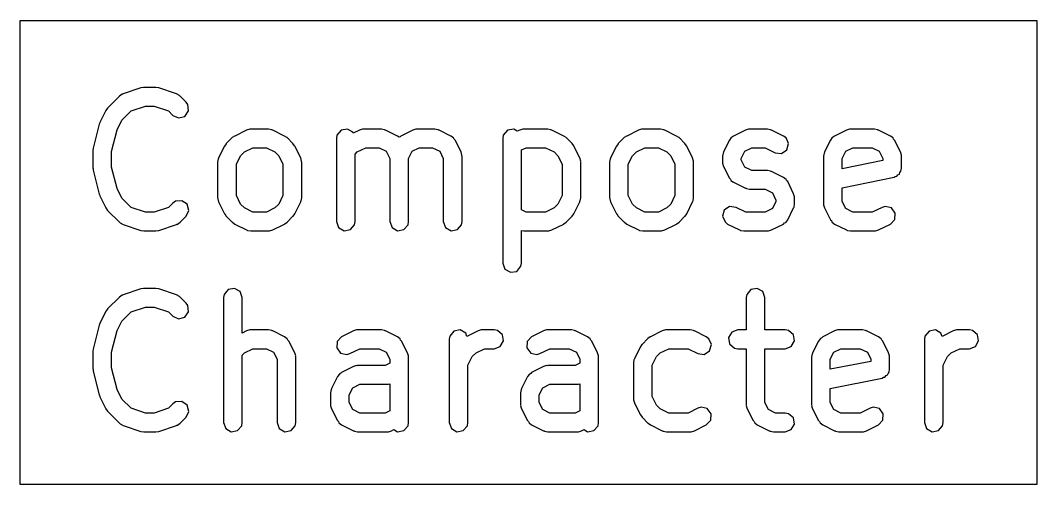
# Model space of a CAD drawing. Extents: x 4.8 to 22.9, y -15 to -10.7.
# Drawn here: x 5.9755 to 6.2963, y -15.0345 to -14.888 of the extents above; entities that cross this region are included whole.
import ezdxf

# ---------------------------------------------------------------- set-up
doc = ezdxf.new("R2010")
doc.units = 0
doc.header["$MEASUREMENT"] = 0
doc.layers.add('BLACK', color=7, linetype='CONTINUOUS')

msp = doc.modelspace()

# ---------------------------------------------------------------- linework, layer by layer
at = {"layer": 'BLACK', "linetype": 'CONTINUOUS'}
for p, q in [((5.97552, -15.0345), (5.97552, -14.888)), ((5.97552, -14.888), (6.29634, -14.888)), ((6.29634, -14.888), (6.29634, -15.0345)), ((6.00764, -14.9113), (6.0068, -14.9119)), ((6.00781, -14.9113), (6.00764, -14.9113)), ((6.00795, -14.9112), (6.00781, -14.9113)), ((6.01357, -14.9093), (6.00795, -14.9112)), ((6.01445, -14.9092), (6.01357, -14.9093)), ((6.01451, -14.9092), (6.01445, -14.9092)), ((6.01826, -14.9092), (6.01451, -14.9092)), ((6.01913, -14.9093), (6.01826, -14.9092)), ((6.01919, -14.9093), (6.01913, -14.9093)), ((6.02482, -14.9112), (6.01919, -14.9093)), ((6.02572, -14.9117), (6.02482, -14.9112)), ((6.02581, -14.9118), (6.02572, -14.9117)), ((6.0068, -14.9119), (6.00305, -14.9157)), ((6.02597, -14.9119), (6.02581, -14.9118)), ((6.02784, -14.9138), (6.02597, -14.9119)), ((6.02843, -14.9146), (6.02784, -14.9138)), ((6.02861, -14.9166), (6.02843, -14.9146)), ((6.00249, -14.9164), (6.00062, -14.9202)), ((6.00302, -14.9157), (6.00249, -14.9164)), ((6.00305, -14.9157), (6.00302, -14.9157)), ((6.00756, -14.9195), (6.01048, -14.9166)), ((6.01048, -14.9166), (6.01499, -14.9151)), ((6.01499, -14.9151), (6.01778, -14.9151)), ((6.01778, -14.9151), (6.02229, -14.9166)), ((6.02229, -14.9166), (6.02367, -14.918)), ((6.02367, -14.918), (6.0255, -14.9188)), ((6.02745, -14.9183), (6.02861, -14.9166)), ((6.00039, -14.9208), (5.99852, -14.9283)), ((6.0006, -14.9203), (6.00039, -14.9208)), ((6.00062, -14.9202), (6.0006, -14.9203)), ((6.00605, -14.9225), (6.00756, -14.9195)), ((6.0255, -14.9188), (6.02745, -14.9183)), ((6.00434, -14.9294), (6.00605, -14.9225)), ((6.04314, -14.9245), (6.04242, -14.925)), ((6.04318, -14.9245), (6.04314, -14.9245)), ((6.04693, -14.9226), (6.04318, -14.9245)), ((6.04792, -14.9223), (6.04693, -14.9226)), ((6.04809, -14.9223), (6.04792, -14.9223)), ((6.04825, -14.9223), (6.04809, -14.9223)), ((6.05388, -14.9223), (6.04825, -14.9223)), ((6.05489, -14.9225), (6.05388, -14.9223)), ((6.05502, -14.9226), (6.05489, -14.9225)), ((6.0552, -14.9226), (6.05502, -14.9226)), ((6.05895, -14.9245), (6.0552, -14.9226)), ((6.05966, -14.925), (6.05895, -14.9245)), ((6.07547, -14.9242), (6.0753, -14.9252)), ((6.07677, -14.9227), (6.07547, -14.9242)), ((6.07876, -14.9223), (6.07677, -14.9227)), ((6.08051, -14.9233), (6.07876, -14.9223)), ((6.0806, -14.9236), (6.08051, -14.9233)), ((6.08255, -14.9226), (6.0806, -14.9236)), ((6.08354, -14.9223), (6.08255, -14.9226)), ((6.08371, -14.9223), (6.08354, -14.9223)), ((6.08387, -14.9223), (6.08371, -14.9223)), ((6.0895, -14.9223), (6.08387, -14.9223)), ((6.09051, -14.9225), (6.0895, -14.9223)), ((6.09064, -14.9226), (6.09051, -14.9225)), ((6.09082, -14.9226), (6.09064, -14.9226)), ((6.09457, -14.9245), (6.09082, -14.9226)), ((6.09514, -14.9249), (6.09457, -14.9245)), ((6.09568, -14.9245), (6.09537, -14.9248)), ((6.09943, -14.9226), (6.09568, -14.9245)), ((6.10041, -14.9223), (6.09943, -14.9226)), ((6.10058, -14.9223), (6.10041, -14.9223)), ((6.10075, -14.9223), (6.10058, -14.9223)), ((6.10637, -14.9223), (6.10075, -14.9223)), ((6.10738, -14.9225), (6.10637, -14.9223)), ((6.10752, -14.9226), (6.10738, -14.9225)), ((6.10769, -14.9226), (6.10752, -14.9226)), ((6.11144, -14.9245), (6.10769, -14.9226)), ((6.11226, -14.9251), (6.11144, -14.9245)), ((6.12797, -14.9242), (6.12779, -14.9252)), ((6.12927, -14.9227), (6.12797, -14.9242)), ((6.13126, -14.9223), (6.12927, -14.9227)), ((6.13239, -14.923), (6.13126, -14.9223)), ((6.13317, -14.9226), (6.13239, -14.923)), ((6.13415, -14.9223), (6.13317, -14.9226)), ((6.13433, -14.9223), (6.13415, -14.9223)), ((6.13449, -14.9223), (6.13433, -14.9223)), ((6.14199, -14.9223), (6.13449, -14.9223)), ((6.143, -14.9225), (6.14199, -14.9223)), ((6.14314, -14.9226), (6.143, -14.9225)), ((6.14331, -14.9226), (6.14314, -14.9226)), ((6.14706, -14.9245), (6.14331, -14.9226)), ((6.14777, -14.925), (6.14706, -14.9245)), ((6.16687, -14.9245), (6.16615, -14.925)), ((6.16692, -14.9245), (6.16687, -14.9245)), ((6.17067, -14.9226), (6.16692, -14.9245)), ((6.17165, -14.9223), (6.17067, -14.9226)), ((6.17182, -14.9223), (6.17165, -14.9223)), ((6.17199, -14.9223), (6.17182, -14.9223)), ((6.17761, -14.9223), (6.17199, -14.9223)), ((6.17862, -14.9225), (6.17761, -14.9223)), ((6.17876, -14.9226), (6.17862, -14.9225)), ((6.17893, -14.9226), (6.17876, -14.9226)), ((6.18268, -14.9245), (6.17893, -14.9226)), ((6.18339, -14.925), (6.18268, -14.9245)), ((6.20066, -14.9245), (6.20036, -14.9248)), ((6.20441, -14.9226), (6.20066, -14.9245)), ((6.2054, -14.9223), (6.20441, -14.9226)), ((6.20557, -14.9223), (6.2054, -14.9223)), ((6.20573, -14.9223), (6.20557, -14.9223)), ((6.21136, -14.9223), (6.20573, -14.9223)), ((6.21237, -14.9225), (6.21136, -14.9223)), ((6.2125, -14.9226), (6.21237, -14.9225)), ((6.21268, -14.9226), (6.2125, -14.9226)), ((6.21643, -14.9245), (6.21268, -14.9226)), ((6.21725, -14.9251), (6.21643, -14.9245)), ((6.23253, -14.9245), (6.23223, -14.9248)), ((6.23628, -14.9226), (6.23253, -14.9245)), ((6.23727, -14.9223), (6.23628, -14.9226)), ((6.23744, -14.9223), (6.23727, -14.9223)), ((6.2376, -14.9223), (6.23744, -14.9223)), ((6.2451, -14.9223), (6.2376, -14.9223)), ((6.24611, -14.9225), (6.2451, -14.9223)), ((6.24625, -14.9226), (6.24611, -14.9225)), ((6.24642, -14.9226), (6.24625, -14.9226)), ((6.25017, -14.9245), (6.24642, -14.9226)), ((6.251, -14.9251), (6.25017, -14.9245)), ((6.03999, -14.9277), (6.03811, -14.9314)), ((6.04051, -14.927), (6.03999, -14.9277)), ((6.04054, -14.9269), (6.04051, -14.927)), ((6.04242, -14.925), (6.04054, -14.9269)), ((6.05972, -14.925), (6.05966, -14.925)), ((6.06159, -14.9269), (6.05972, -14.925)), ((6.0621, -14.9276), (6.06159, -14.9269)), ((6.06214, -14.9277), (6.0621, -14.9276)), ((6.06402, -14.9314), (6.06214, -14.9277)), ((6.0753, -14.9252), (6.0753, -14.9515)), ((6.09537, -14.9248), (6.09514, -14.9249)), ((6.11244, -14.9255), (6.11226, -14.9251)), ((6.11276, -14.9258), (6.11244, -14.9255)), ((6.11464, -14.9295), (6.11276, -14.9258)), ((6.12779, -14.9252), (6.12779, -14.9646)), ((6.14783, -14.925), (6.14777, -14.925)), ((6.1497, -14.9269), (6.14783, -14.925)), ((6.15021, -14.9276), (6.1497, -14.9269)), ((6.15026, -14.9277), (6.15021, -14.9276)), ((6.15213, -14.9314), (6.15026, -14.9277)), ((6.16372, -14.9277), (6.16185, -14.9314)), ((6.16425, -14.927), (6.16372, -14.9277)), ((6.16428, -14.9269), (6.16425, -14.927)), ((6.16615, -14.925), (6.16428, -14.9269)), ((6.18345, -14.925), (6.18339, -14.925)), ((6.18532, -14.9269), (6.18345, -14.925)), ((6.18583, -14.9276), (6.18532, -14.9269)), ((6.18588, -14.9277), (6.18583, -14.9276)), ((6.18775, -14.9314), (6.18588, -14.9277)), ((6.19934, -14.9258), (6.19747, -14.9295)), ((6.19995, -14.925), (6.19934, -14.9258)), ((6.20036, -14.9248), (6.19995, -14.925)), ((6.21805, -14.9269), (6.21725, -14.9251)), ((6.21748, -14.9289), (6.21805, -14.9269)), ((6.23121, -14.9258), (6.22934, -14.9295)), ((6.23183, -14.925), (6.23121, -14.9258)), ((6.23223, -14.9248), (6.23183, -14.925)), ((6.25117, -14.9255), (6.251, -14.9251)), ((6.25149, -14.9258), (6.25117, -14.9255)), ((6.25337, -14.9295), (6.25149, -14.9258)), ((5.99853, -14.9284), (5.99843, -14.929)), ((5.99843, -14.929), (5.99843, -14.9346)), ((5.99852, -14.9283), (5.99853, -14.9284)), ((6.00434, -14.9343), (6.00434, -14.9294)), ((6.04371, -14.9334), (6.04506, -14.9307)), ((6.04506, -14.9307), (6.04625, -14.9295)), ((6.04625, -14.9295), (6.04895, -14.9282)), ((6.04895, -14.9282), (6.05318, -14.9282)), ((6.05318, -14.9282), (6.05588, -14.9295)), ((6.05588, -14.9295), (6.05708, -14.9307)), ((6.05708, -14.9307), (6.05842, -14.9334)), ((6.0812, -14.9302), (6.08187, -14.9295)), ((6.0812, -14.9515), (6.0812, -14.9302)), ((6.08187, -14.9295), (6.08457, -14.9282)), ((6.08457, -14.9282), (6.0888, -14.9282)), ((6.0888, -14.9282), (6.09105, -14.9293)), ((6.09105, -14.9293), (6.09217, -14.9316)), ((6.09808, -14.9316), (6.0992, -14.9293)), ((6.0992, -14.9293), (6.10144, -14.9282)), ((6.10144, -14.9282), (6.10567, -14.9282)), ((6.10567, -14.9282), (6.10792, -14.9293)), ((6.10792, -14.9293), (6.10904, -14.9316)), ((6.11493, -14.9305), (6.11464, -14.9295)), ((6.11489, -14.9307), (6.11493, -14.9305)), ((6.11495, -14.9309), (6.11489, -14.9307)), ((6.11495, -14.9515), (6.11495, -14.9309)), ((6.1337, -14.9289), (6.13519, -14.9282)), ((6.1337, -14.9478), (6.1337, -14.9289)), ((6.13519, -14.9282), (6.14129, -14.9282)), ((6.14129, -14.9282), (6.14399, -14.9295)), ((6.14399, -14.9295), (6.14519, -14.9307)), ((6.14519, -14.9307), (6.14654, -14.9334)), ((6.16744, -14.9334), (6.16879, -14.9307)), ((6.16879, -14.9307), (6.16999, -14.9295)), ((6.16999, -14.9295), (6.17268, -14.9282)), ((6.17268, -14.9282), (6.17692, -14.9282)), ((6.17692, -14.9282), (6.17961, -14.9295)), ((6.17961, -14.9295), (6.18081, -14.9307)), ((6.18081, -14.9307), (6.18216, -14.9334)), ((6.19733, -14.9299), (6.19716, -14.9309)), ((6.19716, -14.9309), (6.19716, -14.9327)), ((6.19745, -14.9297), (6.19733, -14.9299)), ((6.19747, -14.9295), (6.19745, -14.9297)), ((6.20306, -14.9316), (6.20418, -14.9293)), ((6.20418, -14.9293), (6.20643, -14.9282)), ((6.20643, -14.9282), (6.21066, -14.9282)), ((6.21066, -14.9282), (6.21379, -14.9298)), ((6.21379, -14.9298), (6.21579, -14.93)), ((6.21579, -14.93), (6.21748, -14.9289)), ((6.22921, -14.9299), (6.22903, -14.9309)), ((6.22903, -14.9309), (6.22903, -14.9459)), ((6.22932, -14.9297), (6.22921, -14.9299)), ((6.22934, -14.9295), (6.22932, -14.9297)), ((6.23493, -14.9316), (6.23606, -14.9293)), ((6.23606, -14.9293), (6.2383, -14.9282)), ((6.2383, -14.9282), (6.24441, -14.9282)), ((6.24441, -14.9282), (6.24665, -14.9293)), ((6.24665, -14.9293), (6.24778, -14.9316)), ((6.25366, -14.9305), (6.25337, -14.9295)), ((6.25362, -14.9307), (6.25366, -14.9305)), ((6.25368, -14.9309), (6.25362, -14.9307)), ((6.25368, -14.9346), (6.25368, -14.9309)), ((6.03798, -14.9317), (6.0378, -14.9327)), ((6.0378, -14.9327), (6.0378, -14.944)), ((6.03809, -14.9316), (6.03798, -14.9317)), ((6.03811, -14.9314), (6.03809, -14.9316)), ((6.04371, -14.9433), (6.04371, -14.9334)), ((6.05842, -14.9334), (6.05842, -14.9433)), ((6.06431, -14.9324), (6.06402, -14.9314)), ((6.06427, -14.9326), (6.06431, -14.9324)), ((6.06433, -14.9327), (6.06427, -14.9326)), ((6.06433, -14.944), (6.06433, -14.9327)), ((6.09217, -14.9316), (6.09217, -14.9515)), ((6.09808, -14.9515), (6.09808, -14.9316)), ((6.10904, -14.9316), (6.10904, -14.9515)), ((6.14654, -14.9334), (6.14654, -14.9433)), ((6.15242, -14.9324), (6.15213, -14.9314)), ((6.15238, -14.9326), (6.15242, -14.9324)), ((6.15244, -14.9327), (6.15238, -14.9326)), ((6.15244, -14.944), (6.15244, -14.9327)), ((6.16171, -14.9317), (6.16154, -14.9327)), ((6.16154, -14.9327), (6.16154, -14.944)), ((6.16183, -14.9316), (6.16171, -14.9317)), ((6.16185, -14.9314), (6.16183, -14.9316)), ((6.16744, -14.9433), (6.16744, -14.9334)), ((6.18216, -14.9334), (6.18216, -14.9433)), ((6.18804, -14.9324), (6.18775, -14.9314)), ((6.188, -14.9326), (6.18804, -14.9324)), ((6.18806, -14.9327), (6.188, -14.9326)), ((6.18806, -14.944), (6.18806, -14.9327)), ((6.19716, -14.9327), (6.19722, -14.9329)), ((6.19722, -14.9329), (6.19718, -14.9331)), ((6.19718, -14.9331), (6.19747, -14.9341)), ((6.19747, -14.9341), (6.19934, -14.9378)), ((6.20306, -14.932), (6.20306, -14.9316)), ((6.20418, -14.9343), (6.20306, -14.932)), ((6.23493, -14.9348), (6.23493, -14.9316)), ((6.24778, -14.9322), (6.23493, -14.9348)), ((6.24778, -14.9316), (6.24778, -14.9322)), ((5.99843, -14.9346), (5.99848, -14.9347)), ((5.99848, -14.9347), (5.99852, -14.9353)), ((5.99852, -14.9353), (6.00039, -14.9428)), ((6.00605, -14.9411), (6.00434, -14.9343)), ((6.20643, -14.9354), (6.20418, -14.9343)), ((6.21136, -14.9354), (6.20643, -14.9354)), ((6.21237, -14.9356), (6.21136, -14.9354)), ((6.2125, -14.9357), (6.21237, -14.9356)), ((6.21268, -14.9357), (6.2125, -14.9357)), ((6.21643, -14.9376), (6.21268, -14.9357)), ((6.25131, -14.9375), (6.25172, -14.9373)), ((6.25172, -14.9373), (6.2522, -14.9372)), ((6.2522, -14.9372), (6.25256, -14.9367)), ((6.25256, -14.9367), (6.25303, -14.9365)), ((6.25303, -14.9365), (6.25319, -14.936)), ((6.25319, -14.936), (6.2535, -14.9356)), ((6.2535, -14.9356), (6.25368, -14.9346)), ((6.19934, -14.9378), (6.19966, -14.9381)), ((6.19966, -14.9381), (6.19984, -14.9385)), ((6.19984, -14.9385), (6.20066, -14.9391)), ((6.20066, -14.9391), (6.20441, -14.941)), ((6.21725, -14.9382), (6.21643, -14.9376)), ((6.21743, -14.9386), (6.21725, -14.9382)), ((6.21775, -14.9389), (6.21743, -14.9386)), ((6.21962, -14.9427), (6.21775, -14.9389)), ((6.23493, -14.9408), (6.25131, -14.9375)), ((6.00039, -14.9428), (6.00047, -14.9429)), ((6.00047, -14.9429), (6.00062, -14.9434)), ((6.00062, -14.9434), (6.00249, -14.9472)), ((6.00756, -14.9441), (6.00605, -14.9411)), ((6.04506, -14.946), (6.04371, -14.9433)), ((6.05842, -14.9433), (6.05708, -14.946)), ((6.14654, -14.9433), (6.14519, -14.946)), ((6.16879, -14.946), (6.16744, -14.9433)), ((6.18216, -14.9433), (6.18081, -14.946)), ((6.20441, -14.941), (6.20459, -14.941)), ((6.20459, -14.941), (6.20472, -14.9411)), ((6.20472, -14.9411), (6.20573, -14.9413)), ((6.20573, -14.9413), (6.21066, -14.9413)), ((6.21066, -14.9413), (6.21291, -14.9424)), ((6.21291, -14.9424), (6.21403, -14.9447)), ((6.21992, -14.9437), (6.21962, -14.9427)), ((6.21987, -14.9438), (6.21992, -14.9437)), ((6.23493, -14.9452), (6.23493, -14.9408)), ((6.01048, -14.947), (6.00756, -14.9441)), ((6.01499, -14.9485), (6.01048, -14.947)), ((6.02229, -14.947), (6.01778, -14.9485)), ((6.02367, -14.9457), (6.02229, -14.947)), ((6.02451, -14.9451), (6.02367, -14.9457)), ((6.02652, -14.9449), (6.02451, -14.9451)), ((6.02817, -14.946), (6.02652, -14.9449)), ((6.0287, -14.948), (6.02817, -14.946)), ((6.0378, -14.944), (6.03786, -14.9442)), ((6.03786, -14.9442), (6.03782, -14.9443)), ((6.03782, -14.9443), (6.03811, -14.9453)), ((6.03811, -14.9453), (6.03999, -14.9491)), ((6.04625, -14.9472), (6.04506, -14.946)), ((6.05708, -14.946), (6.05588, -14.9472)), ((6.06214, -14.9491), (6.06402, -14.9453)), ((6.06402, -14.9453), (6.06404, -14.9451)), ((6.06404, -14.9451), (6.06415, -14.945)), ((6.06415, -14.945), (6.06433, -14.944)), ((6.14519, -14.946), (6.14399, -14.9472)), ((6.15026, -14.9491), (6.15213, -14.9453)), ((6.15213, -14.9453), (6.15215, -14.9451)), ((6.15215, -14.9451), (6.15227, -14.945)), ((6.15227, -14.945), (6.15244, -14.944)), ((6.16154, -14.944), (6.1616, -14.9442)), ((6.1616, -14.9442), (6.16156, -14.9443)), ((6.16156, -14.9443), (6.16185, -14.9453)), ((6.16185, -14.9453), (6.16372, -14.9491)), ((6.16999, -14.9472), (6.16879, -14.946)), ((6.18081, -14.946), (6.17961, -14.9472)), ((6.18588, -14.9491), (6.18775, -14.9453)), ((6.18775, -14.9453), (6.18777, -14.9451)), ((6.18777, -14.9451), (6.18789, -14.945)), ((6.18789, -14.945), (6.18806, -14.944)), ((6.19942, -14.9467), (6.19774, -14.9479)), ((6.20143, -14.947), (6.19942, -14.9467)), ((6.20456, -14.9485), (6.20143, -14.947)), ((6.21403, -14.9452), (6.21291, -14.9474)), ((6.21403, -14.9447), (6.21403, -14.9452)), ((6.21962, -14.9472), (6.21964, -14.947)), ((6.21964, -14.947), (6.21976, -14.9469)), ((6.21976, -14.9469), (6.21994, -14.9459)), ((6.21994, -14.944), (6.21987, -14.9438)), ((6.21994, -14.9459), (6.21994, -14.944)), ((6.22903, -14.9459), (6.22909, -14.946)), ((6.22909, -14.946), (6.22905, -14.9462)), ((6.22905, -14.9462), (6.22934, -14.9472)), ((6.23606, -14.9474), (6.23493, -14.9452)), ((6.24753, -14.947), (6.24441, -14.9485)), ((6.24852, -14.9467), (6.24753, -14.947)), ((6.25048, -14.9472), (6.24852, -14.9467)), ((6.00249, -14.9472), (6.00254, -14.9472)), ((6.00254, -14.9472), (6.00305, -14.948)), ((6.00305, -14.948), (6.0068, -14.9517)), ((6.01778, -14.9485), (6.01499, -14.9485)), ((6.02597, -14.9517), (6.02784, -14.9498)), ((6.02784, -14.9498), (6.0287, -14.948)), ((6.03999, -14.9491), (6.04003, -14.9491)), ((6.04003, -14.9491), (6.04054, -14.9498)), ((6.04054, -14.9498), (6.04242, -14.9517)), ((6.04895, -14.9485), (6.04625, -14.9472)), ((6.05318, -14.9485), (6.04895, -14.9485)), ((6.05588, -14.9472), (6.05318, -14.9485)), ((6.05972, -14.9517), (6.06159, -14.9498)), ((6.06159, -14.9498), (6.06162, -14.9498)), ((6.06162, -14.9498), (6.06214, -14.9491)), ((6.13519, -14.9485), (6.1337, -14.9478)), ((6.14129, -14.9485), (6.13519, -14.9485)), ((6.14399, -14.9472), (6.14129, -14.9485)), ((6.14783, -14.9517), (6.1497, -14.9498)), ((6.1497, -14.9498), (6.14973, -14.9498)), ((6.14973, -14.9498), (6.15026, -14.9491)), ((6.16372, -14.9491), (6.16377, -14.9491)), ((6.16377, -14.9491), (6.16428, -14.9498)), ((6.16428, -14.9498), (6.16615, -14.9517)), ((6.17268, -14.9485), (6.16999, -14.9472)), ((6.17692, -14.9485), (6.17268, -14.9485)), ((6.17961, -14.9472), (6.17692, -14.9485)), ((6.18345, -14.9517), (6.18532, -14.9498)), ((6.18532, -14.9498), (6.18535, -14.9498)), ((6.18535, -14.9498), (6.18588, -14.9491)), ((6.19774, -14.9479), (6.19716, -14.9498)), ((6.19716, -14.9498), (6.19797, -14.9516)), ((6.21066, -14.9485), (6.20456, -14.9485)), ((6.21291, -14.9474), (6.21066, -14.9485)), ((6.21775, -14.9509), (6.21962, -14.9472)), ((6.22934, -14.9472), (6.23121, -14.9509)), ((6.2383, -14.9485), (6.23606, -14.9474)), ((6.24441, -14.9485), (6.2383, -14.9485)), ((6.25168, -14.9488), (6.25048, -14.9472)), ((6.25156, -14.9508), (6.25168, -14.9488)), ((6.0068, -14.9517), (6.00696, -14.9518)), ((6.00696, -14.9518), (6.00705, -14.9519)), ((6.00705, -14.9519), (6.00795, -14.9524)), ((6.00795, -14.9524), (6.01357, -14.9543)), ((6.01919, -14.9543), (6.02482, -14.9524)), ((6.02482, -14.9524), (6.02495, -14.9523)), ((6.02495, -14.9523), (6.02513, -14.9523)), ((6.02513, -14.9523), (6.02597, -14.9517)), ((6.04242, -14.9517), (6.04247, -14.9517)), ((6.04247, -14.9517), (6.04318, -14.9523)), ((6.04318, -14.9523), (6.04693, -14.9541)), ((6.0552, -14.9541), (6.05895, -14.9523)), ((6.05895, -14.9523), (6.05899, -14.9522)), ((6.05899, -14.9522), (6.05972, -14.9517)), ((6.0753, -14.9515), (6.07599, -14.9534)), ((6.07599, -14.9534), (6.07774, -14.9544)), ((6.07973, -14.954), (6.08102, -14.9525)), ((6.08102, -14.9525), (6.0812, -14.9515)), ((6.09217, -14.9515), (6.09286, -14.9534)), ((6.09286, -14.9534), (6.09461, -14.9544)), ((6.0966, -14.954), (6.0979, -14.9525)), ((6.0979, -14.9525), (6.09808, -14.9515)), ((6.10904, -14.9515), (6.10973, -14.9534)), ((6.10973, -14.9534), (6.11148, -14.9544)), ((6.11347, -14.954), (6.11477, -14.9525)), ((6.11477, -14.9525), (6.11495, -14.9515)), ((6.14331, -14.9541), (6.14706, -14.9523)), ((6.14706, -14.9523), (6.14711, -14.9522)), ((6.14711, -14.9522), (6.14783, -14.9517)), ((6.16615, -14.9517), (6.16621, -14.9517)), ((6.16621, -14.9517), (6.16692, -14.9523)), ((6.16692, -14.9523), (6.17067, -14.9541)), ((6.17893, -14.9541), (6.18268, -14.9523)), ((6.18268, -14.9523), (6.18273, -14.9522)), ((6.18273, -14.9522), (6.18345, -14.9517)), ((6.19797, -14.9516), (6.19879, -14.9523)), ((6.19879, -14.9523), (6.20254, -14.9541)), ((6.21268, -14.9541), (6.21643, -14.9523)), ((6.21643, -14.9523), (6.21673, -14.9519)), ((6.21673, -14.9519), (6.21714, -14.9518)), ((6.21714, -14.9518), (6.21775, -14.9509)), ((6.23121, -14.9509), (6.23154, -14.9512)), ((6.23154, -14.9512), (6.23171, -14.9516)), ((6.23171, -14.9516), (6.23253, -14.9523)), ((6.23253, -14.9523), (6.23628, -14.9541)), ((6.24642, -14.9541), (6.25017, -14.9523)), ((6.25017, -14.9523), (6.25156, -14.9508)), ((6.01357, -14.9543), (6.01364, -14.9543)), ((6.01364, -14.9543), (6.01451, -14.9544)), ((6.01451, -14.9544), (6.01826, -14.9544)), ((6.01826, -14.9544), (6.01832, -14.9544)), ((6.01832, -14.9544), (6.01919, -14.9543)), ((6.04693, -14.9541), (6.04711, -14.9542)), ((6.04711, -14.9542), (6.04724, -14.9543)), ((6.04724, -14.9543), (6.04825, -14.9544)), ((6.04825, -14.9544), (6.05388, -14.9544)), ((6.05388, -14.9544), (6.05404, -14.9544)), ((6.05404, -14.9544), (6.05422, -14.9544)), ((6.05422, -14.9544), (6.0552, -14.9541)), ((6.07774, -14.9544), (6.07973, -14.954)), ((6.09461, -14.9544), (6.0966, -14.954)), ((6.11148, -14.9544), (6.11347, -14.954)), ((6.1337, -14.9646), (6.1337, -14.9543)), ((6.1337, -14.9543), (6.13449, -14.9544)), ((6.13449, -14.9544), (6.14199, -14.9544)), ((6.14199, -14.9544), (6.14216, -14.9544)), ((6.14216, -14.9544), (6.14233, -14.9544)), ((6.14233, -14.9544), (6.14331, -14.9541)), ((6.17067, -14.9541), (6.17084, -14.9542)), ((6.17084, -14.9542), (6.17098, -14.9543)), ((6.17098, -14.9543), (6.17199, -14.9544)), ((6.17199, -14.9544), (6.17761, -14.9544)), ((6.17761, -14.9544), (6.17778, -14.9544)), ((6.17778, -14.9544), (6.17795, -14.9544)), ((6.17795, -14.9544), (6.17893, -14.9541)), ((6.20254, -14.9541), (6.20271, -14.9542)), ((6.20271, -14.9542), (6.20285, -14.9543)), ((6.20285, -14.9543), (6.20386, -14.9544)), ((6.20386, -14.9544), (6.21136, -14.9544)), ((6.21136, -14.9544), (6.21152, -14.9544)), ((6.21152, -14.9544), (6.2117, -14.9544)), ((6.2117, -14.9544), (6.21268, -14.9541)), ((6.23628, -14.9541), (6.23646, -14.9542)), ((6.23646, -14.9542), (6.23659, -14.9543)), ((6.23659, -14.9543), (6.2376, -14.9544)), ((6.2376, -14.9544), (6.2451, -14.9544)), ((6.2451, -14.9544), (6.24527, -14.9544)), ((6.24527, -14.9544), (6.24544, -14.9544)), ((6.24544, -14.9544), (6.24642, -14.9541)), ((6.12779, -14.9646), (6.12848, -14.9665)), ((6.13222, -14.9672), (6.13352, -14.9656)), ((6.13352, -14.9656), (6.1337, -14.9646)), ((6.12848, -14.9665), (6.13023, -14.9675)), ((6.13023, -14.9675), (6.13222, -14.9672)), ((6.01445, -14.9726), (6.01357, -14.9727)), ((6.01451, -14.9726), (6.01445, -14.9726)), ((6.01826, -14.9726), (6.01451, -14.9726)), ((6.01913, -14.9727), (6.01826, -14.9726)), ((6.04314, -14.9726), (6.04115, -14.9729)), ((6.04489, -14.9736), (6.04314, -14.9726)), ((6.20812, -14.9726), (6.20613, -14.9729)), ((6.20987, -14.9736), (6.20812, -14.9726)), ((6.0068, -14.9753), (6.00305, -14.979)), ((6.00764, -14.9747), (6.0068, -14.9753)), ((6.00781, -14.9747), (6.00764, -14.9747)), ((6.00795, -14.9746), (6.00781, -14.9747)), ((6.01357, -14.9727), (6.00795, -14.9746)), ((6.01919, -14.9727), (6.01913, -14.9727)), ((6.02482, -14.9746), (6.01919, -14.9727)), ((6.02572, -14.9751), (6.02482, -14.9746)), ((6.02581, -14.9752), (6.02572, -14.9751)), ((6.02597, -14.9753), (6.02581, -14.9752)), ((6.02784, -14.9772), (6.02597, -14.9753)), ((6.03985, -14.9745), (6.03968, -14.9755)), ((6.03968, -14.9755), (6.03968, -15.0149)), ((6.04115, -14.9729), (6.03985, -14.9745)), ((6.04558, -14.9755), (6.04489, -14.9736)), ((6.04558, -14.9867), (6.04558, -14.9755)), ((6.20483, -14.9745), (6.20466, -14.9755)), ((6.20466, -14.9755), (6.20466, -14.9857)), ((6.20613, -14.9729), (6.20483, -14.9745)), ((6.21056, -14.9755), (6.20987, -14.9736)), ((6.21056, -14.9857), (6.21056, -14.9755)), ((6.00305, -14.979), (6.00302, -14.9791)), ((6.01048, -14.98), (6.01499, -14.9785)), ((6.01499, -14.9785), (6.01778, -14.9785)), ((6.01778, -14.9785), (6.02229, -14.98)), ((6.02843, -14.978), (6.02784, -14.9772)), ((6.02861, -14.98), (6.02843, -14.978)), ((6.00249, -14.9798), (6.00062, -14.9836)), ((6.00302, -14.9791), (6.00249, -14.9798)), ((6.00756, -14.9829), (6.01048, -14.98)), ((6.02229, -14.98), (6.02367, -14.9813)), ((6.02367, -14.9813), (6.0255, -14.9822)), ((6.0255, -14.9822), (6.02745, -14.9817)), ((6.02745, -14.9817), (6.02861, -14.98)), ((6.00039, -14.9842), (5.99852, -14.9917)), ((6.0006, -14.9837), (6.00039, -14.9842)), ((6.00062, -14.9836), (6.0006, -14.9837)), ((6.00605, -14.9859), (6.00756, -14.9829)), ((6.00434, -14.9927), (6.00605, -14.9859)), ((6.04693, -14.986), (6.04558, -14.9867)), ((6.04792, -14.9857), (6.04693, -14.986)), ((6.04809, -14.9857), (6.04792, -14.9857)), ((6.04825, -14.9857), (6.04809, -14.9857)), ((6.05388, -14.9857), (6.04825, -14.9857)), ((6.05489, -14.9859), (6.05388, -14.9857)), ((6.05502, -14.986), (6.05489, -14.9859)), ((6.0552, -14.986), (6.05502, -14.986)), ((6.05895, -14.9879), (6.0552, -14.986)), ((6.05977, -14.9885), (6.05895, -14.9879)), ((6.05995, -14.9889), (6.05977, -14.9885)), ((6.07693, -14.9879), (6.07554, -14.9893)), ((6.08068, -14.986), (6.07693, -14.9879)), ((6.08166, -14.9857), (6.08068, -14.986)), ((6.08183, -14.9857), (6.08166, -14.9857)), ((6.082, -14.9857), (6.08183, -14.9857)), ((6.0895, -14.9857), (6.082, -14.9857)), ((6.09051, -14.9859), (6.0895, -14.9857)), ((6.09064, -14.986), (6.09051, -14.9859)), ((6.09082, -14.986), (6.09064, -14.986)), ((6.09457, -14.9879), (6.09082, -14.986)), ((6.09539, -14.9885), (6.09457, -14.9879)), ((6.09557, -14.9889), (6.09539, -14.9885)), ((6.1111, -14.9876), (6.11092, -14.9886)), ((6.11092, -14.9886), (6.11092, -15.0149)), ((6.11239, -14.9861), (6.1111, -14.9876)), ((6.11438, -14.9857), (6.11239, -14.9861)), ((6.11613, -14.9867), (6.11438, -14.9857)), ((6.11651, -14.9878), (6.11613, -14.9867)), ((6.12005, -14.986), (6.11651, -14.9878)), ((6.12103, -14.9857), (6.12005, -14.986)), ((6.1212, -14.9857), (6.12103, -14.9857)), ((6.12137, -14.9857), (6.1212, -14.9857)), ((6.12512, -14.9857), (6.12137, -14.9857)), ((6.12613, -14.9859), (6.12512, -14.9857)), ((6.12768, -14.9872), (6.12613, -14.9859)), ((6.12803, -14.9891), (6.12768, -14.9872)), ((6.13692, -14.9879), (6.13553, -14.9893)), ((6.14067, -14.986), (6.13692, -14.9879)), ((6.14165, -14.9857), (6.14067, -14.986)), ((6.14183, -14.9857), (6.14165, -14.9857)), ((6.14199, -14.9857), (6.14183, -14.9857)), ((6.14949, -14.9857), (6.14199, -14.9857)), ((6.1505, -14.9859), (6.14949, -14.9857)), ((6.15064, -14.986), (6.1505, -14.9859)), ((6.15081, -14.986), (6.15064, -14.986)), ((6.15456, -14.9879), (6.15081, -14.986)), ((6.15538, -14.9885), (6.15456, -14.9879)), ((6.15556, -14.9889), (6.15538, -14.9885)), ((6.17365, -14.9884), (6.17177, -14.9903)), ((6.17437, -14.9879), (6.17365, -14.9884)), ((6.17442, -14.9879), (6.17437, -14.9879)), ((6.17817, -14.986), (6.17442, -14.9879)), ((6.17915, -14.9857), (6.17817, -14.986)), ((6.17932, -14.9857), (6.17915, -14.9857)), ((6.17949, -14.9857), (6.17932, -14.9857)), ((6.18699, -14.9857), (6.17949, -14.9857)), ((6.188, -14.9859), (6.18699, -14.9857)), ((6.18813, -14.986), (6.188, -14.9859)), ((6.18831, -14.986), (6.18813, -14.986)), ((6.19206, -14.9879), (6.18831, -14.986)), ((6.19288, -14.9885), (6.19206, -14.9879)), ((6.19368, -14.9903), (6.19288, -14.9885)), ((6.20009, -14.9864), (6.19908, -14.9881)), ((6.19908, -14.9881), (6.19943, -14.9901)), ((6.20198, -14.9857), (6.20009, -14.9864)), ((6.20466, -14.9857), (6.20198, -14.9857)), ((6.21698, -14.9857), (6.21056, -14.9857)), ((6.21799, -14.9859), (6.21698, -14.9857)), ((6.21954, -14.9872), (6.21799, -14.9859)), ((6.21989, -14.9891), (6.21954, -14.9872)), ((6.22808, -14.9884), (6.22746, -14.9892)), ((6.22848, -14.9882), (6.22808, -14.9884)), ((6.22879, -14.9879), (6.22848, -14.9882)), ((6.23253, -14.986), (6.22879, -14.9879)), ((6.23352, -14.9857), (6.23253, -14.986)), ((6.23369, -14.9857), (6.23352, -14.9857)), ((6.23386, -14.9857), (6.23369, -14.9857)), ((6.24135, -14.9857), (6.23386, -14.9857)), ((6.24236, -14.9859), (6.24135, -14.9857)), ((6.2425, -14.986), (6.24236, -14.9859)), ((6.24267, -14.986), (6.2425, -14.986)), ((6.24642, -14.9879), (6.24267, -14.986)), ((6.24725, -14.9885), (6.24642, -14.9879)), ((6.24742, -14.9889), (6.24725, -14.9885)), ((6.26108, -14.9876), (6.2609, -14.9886)), ((6.2609, -14.9886), (6.2609, -15.0149)), ((6.26238, -14.9861), (6.26108, -14.9876)), ((6.26436, -14.9857), (6.26238, -14.9861)), ((6.26611, -14.9867), (6.26436, -14.9857)), ((6.26649, -14.9878), (6.26611, -14.9867)), ((6.27003, -14.986), (6.26649, -14.9878)), ((6.27101, -14.9857), (6.27003, -14.986)), ((6.27118, -14.9857), (6.27101, -14.9857)), ((6.27135, -14.9857), (6.27118, -14.9857)), ((6.2751, -14.9857), (6.27135, -14.9857)), ((6.27611, -14.9859), (6.2751, -14.9857)), ((6.27766, -14.9872), (6.27611, -14.9859)), ((6.27801, -14.9891), (6.27766, -14.9872)), ((5.99853, -14.9918), (5.99843, -14.9924)), ((5.99852, -14.9917), (5.99853, -14.9918)), ((6.04625, -14.9929), (6.04895, -14.9916)), ((6.04895, -14.9916), (6.05318, -14.9916)), ((6.05318, -14.9916), (6.05543, -14.9927)), ((6.06027, -14.9892), (6.05995, -14.9889)), ((6.06214, -14.9929), (6.06027, -14.9892)), ((6.07554, -14.9893), (6.07542, -14.9913)), ((6.07542, -14.9913), (6.07662, -14.993)), ((6.07957, -14.9931), (6.0827, -14.9916)), ((6.0827, -14.9916), (6.0888, -14.9916)), ((6.0888, -14.9916), (6.09105, -14.9927)), ((6.09589, -14.9892), (6.09557, -14.9889)), ((6.09776, -14.9929), (6.09589, -14.9892)), ((6.11937, -14.9929), (6.12207, -14.9916)), ((6.12207, -14.9916), (6.12512, -14.9916)), ((6.12512, -14.9916), (6.12702, -14.9909)), ((6.12702, -14.9909), (6.12803, -14.9891)), ((6.13553, -14.9893), (6.13541, -14.9913)), ((6.13541, -14.9913), (6.13662, -14.993)), ((6.13956, -14.9931), (6.14269, -14.9916)), ((6.14269, -14.9916), (6.14879, -14.9916)), ((6.14879, -14.9916), (6.15104, -14.9927)), ((6.15588, -14.9892), (6.15556, -14.9889)), ((6.15776, -14.9929), (6.15588, -14.9892)), ((6.17122, -14.9911), (6.16935, -14.9948)), ((6.17175, -14.9903), (6.17122, -14.9911)), ((6.17177, -14.9903), (6.17175, -14.9903)), ((6.17749, -14.9929), (6.18018, -14.9916)), ((6.18018, -14.9916), (6.18629, -14.9916)), ((6.18629, -14.9916), (6.18942, -14.9931)), ((6.19311, -14.9923), (6.19368, -14.9903)), ((6.19943, -14.9901), (6.20097, -14.9914)), ((6.20097, -14.9914), (6.20198, -14.9916)), ((6.20198, -14.9916), (6.20466, -14.9916)), ((6.20466, -14.9916), (6.20466, -15.0093)), ((6.21056, -15.0086), (6.21056, -14.9916)), ((6.21056, -14.9916), (6.21698, -14.9916)), ((6.21698, -14.9916), (6.21888, -14.9909)), ((6.21888, -14.9909), (6.21989, -14.9891)), ((6.22746, -14.9892), (6.22559, -14.9929)), ((6.23231, -14.9927), (6.23455, -14.9916)), ((6.23455, -14.9916), (6.24066, -14.9916)), ((6.24066, -14.9916), (6.2429, -14.9927)), ((6.24774, -14.9892), (6.24742, -14.9889)), ((6.24962, -14.9929), (6.24774, -14.9892)), ((6.26935, -14.9929), (6.27205, -14.9916)), ((6.27205, -14.9916), (6.2751, -14.9916)), ((6.2751, -14.9916), (6.277, -14.9909)), ((6.277, -14.9909), (6.27801, -14.9891)), ((5.99843, -14.9924), (5.99843, -14.998)), ((6.00434, -14.9976), (6.00434, -14.9927)), ((6.04558, -14.9936), (6.04625, -14.9929)), ((6.04558, -15.0149), (6.04558, -14.9936)), ((6.05543, -14.9927), (6.05655, -14.9949)), ((6.05655, -14.9949), (6.05655, -15.0149)), ((6.06244, -14.9939), (6.06214, -14.9929)), ((6.06239, -14.9941), (6.06244, -14.9939)), ((6.06245, -14.9943), (6.06239, -14.9941)), ((6.06245, -15.0149), (6.06245, -14.9943)), ((6.07662, -14.993), (6.07859, -14.9934)), ((6.07859, -14.9934), (6.07957, -14.9931)), ((6.09105, -14.9927), (6.09217, -14.9949)), ((6.09217, -14.9949), (6.09217, -14.9962)), ((6.09806, -14.9939), (6.09776, -14.9929)), ((6.09801, -14.9941), (6.09806, -14.9939)), ((6.09808, -14.9943), (6.09801, -14.9941)), ((6.09808, -15.0149), (6.09808, -14.9943)), ((6.11682, -14.9968), (6.11817, -14.9941)), ((6.11817, -14.9941), (6.11937, -14.9929)), ((6.13662, -14.993), (6.13858, -14.9934)), ((6.13858, -14.9934), (6.13956, -14.9931)), ((6.15104, -14.9927), (6.15216, -14.9949)), ((6.15216, -14.9949), (6.15216, -14.9962)), ((6.15805, -14.9939), (6.15776, -14.9929)), ((6.15801, -14.9941), (6.15805, -14.9939)), ((6.15807, -14.9943), (6.15801, -14.9941)), ((6.15807, -15.0149), (6.15807, -14.9943)), ((6.16921, -14.9951), (6.16904, -14.9961)), ((6.16933, -14.995), (6.16921, -14.9951)), ((6.16935, -14.9948), (6.16933, -14.995)), ((6.17494, -14.9968), (6.17629, -14.9941)), ((6.17629, -14.9941), (6.17749, -14.9929)), ((6.18942, -14.9931), (6.19142, -14.9934)), ((6.19142, -14.9934), (6.19311, -14.9923)), ((6.22546, -14.9932), (6.22528, -14.9943)), ((6.22528, -14.9943), (6.22528, -15.0093)), ((6.22557, -14.9931), (6.22546, -14.9932)), ((6.22559, -14.9929), (6.22557, -14.9931)), ((6.23118, -14.9949), (6.23231, -14.9927)), ((6.23118, -14.9981), (6.23118, -14.9949)), ((6.2429, -14.9927), (6.24403, -14.9949)), ((6.24403, -14.9949), (6.24403, -14.9956)), ((6.24991, -14.9939), (6.24962, -14.9929)), ((6.24987, -14.9941), (6.24991, -14.9939)), ((6.24993, -14.9943), (6.24987, -14.9941)), ((6.24993, -14.998), (6.24993, -14.9943)), ((6.2668, -14.9968), (6.26815, -14.9941)), ((6.26815, -14.9941), (6.26935, -14.9929)), ((5.99843, -14.998), (5.99848, -14.9981)), ((5.99848, -14.9981), (5.99852, -14.9987)), ((6.00605, -15.0045), (6.00434, -14.9976)), ((6.08068, -14.9972), (6.07693, -14.9991)), ((6.08166, -14.9969), (6.08068, -14.9972)), ((6.08183, -14.997), (6.08166, -14.9969)), ((6.082, -14.9969), (6.08183, -14.997)), ((6.09068, -14.9969), (6.082, -14.9969)), ((6.09217, -14.9962), (6.09068, -14.9969)), ((6.11682, -15.0149), (6.11682, -14.9968)), ((6.14067, -14.9972), (6.13692, -14.9991)), ((6.14165, -14.9969), (6.14067, -14.9972)), ((6.14183, -14.997), (6.14165, -14.9969)), ((6.14199, -14.9969), (6.14183, -14.997)), ((6.15067, -14.9969), (6.14199, -14.9969)), ((6.15216, -14.9962), (6.15067, -14.9969)), ((6.16904, -14.9961), (6.16904, -15.0074)), ((6.17494, -15.0067), (6.17494, -14.9968)), ((6.24403, -14.9956), (6.23118, -14.9981)), ((6.24975, -14.999), (6.24993, -14.998)), ((6.2668, -15.0149), (6.2668, -14.9968)), ((5.99852, -14.9987), (6.00039, -15.0062)), ((6.07561, -15.0004), (6.07373, -15.0042)), ((6.07622, -14.9996), (6.07561, -15.0004)), ((6.07663, -14.9994), (6.07622, -14.9996)), ((6.07693, -14.9991), (6.07663, -14.9994)), ((6.1356, -15.0004), (6.13373, -15.0042)), ((6.13621, -14.9996), (6.1356, -15.0004)), ((6.13662, -14.9994), (6.13621, -14.9996)), ((6.13692, -14.9991), (6.13662, -14.9994)), ((6.23118, -15.0042), (6.24756, -15.0009)), ((6.24756, -15.0009), (6.24797, -15.0006)), ((6.24797, -15.0006), (6.24845, -15.0006)), ((6.24845, -15.0006), (6.24881, -15.0001)), ((6.24881, -15.0001), (6.24928, -14.9998)), ((6.24928, -14.9998), (6.24944, -14.9994)), ((6.24944, -14.9994), (6.24975, -14.999)), ((6.00756, -15.0075), (6.00605, -15.0045)), ((6.0736, -15.0045), (6.07342, -15.0055)), ((6.07371, -15.0044), (6.0736, -15.0045)), ((6.07373, -15.0042), (6.07371, -15.0044)), ((6.07933, -15.0062), (6.08045, -15.004)), ((6.08045, -15.004), (6.0827, -15.0028)), ((6.0827, -15.0028), (6.09137, -15.0028)), ((6.09137, -15.0028), (6.09154, -15.0028)), ((6.09154, -15.0028), (6.09171, -15.0028)), ((6.09171, -15.0028), (6.09217, -15.0027)), ((6.09217, -15.0027), (6.09217, -15.0112)), ((6.13359, -15.0045), (6.13341, -15.0055)), ((6.13371, -15.0044), (6.13359, -15.0045)), ((6.13373, -15.0042), (6.13371, -15.0044)), ((6.13932, -15.0062), (6.14044, -15.004)), ((6.14044, -15.004), (6.14269, -15.0028)), ((6.14269, -15.0028), (6.15137, -15.0028)), ((6.15137, -15.0028), (6.15153, -15.0028)), ((6.15153, -15.0028), (6.1517, -15.0028)), ((6.1517, -15.0028), (6.15216, -15.0027)), ((6.15216, -15.0027), (6.15216, -15.0112)), ((6.23118, -15.0086), (6.23118, -15.0042)), ((6.00039, -15.0062), (6.00047, -15.0063)), ((6.00047, -15.0063), (6.00062, -15.0068)), ((6.00062, -15.0068), (6.00249, -15.0106)), ((6.01048, -15.0104), (6.00756, -15.0075)), ((6.07342, -15.0055), (6.07342, -15.0093)), ((6.07933, -15.0086), (6.07933, -15.0062)), ((6.13341, -15.0055), (6.13341, -15.0093)), ((6.13932, -15.0086), (6.13932, -15.0062)), ((6.16904, -15.0074), (6.1691, -15.0075)), ((6.1691, -15.0075), (6.16905, -15.0077)), ((6.16905, -15.0077), (6.16935, -15.0087)), ((6.17629, -15.0094), (6.17494, -15.0067)), ((6.00249, -15.0106), (6.00254, -15.0106)), ((6.00254, -15.0106), (6.00305, -15.0113)), ((6.01499, -15.0119), (6.01048, -15.0104)), ((6.02229, -15.0104), (6.01778, -15.0119)), ((6.02367, -15.009), (6.02229, -15.0104)), ((6.02451, -15.0084), (6.02367, -15.009)), ((6.02652, -15.0083), (6.02451, -15.0084)), ((6.02817, -15.0094), (6.02652, -15.0083)), ((6.0287, -15.0114), (6.02817, -15.0094)), ((6.07342, -15.0093), (6.07348, -15.0094)), ((6.07348, -15.0094), (6.07344, -15.0096)), ((6.07344, -15.0096), (6.07373, -15.0106)), ((6.07373, -15.0106), (6.07561, -15.0143)), ((6.08045, -15.0108), (6.07933, -15.0086)), ((6.0827, -15.0119), (6.08045, -15.0108)), ((6.13341, -15.0093), (6.13347, -15.0094)), ((6.13347, -15.0094), (6.13343, -15.0096)), ((6.13343, -15.0096), (6.13373, -15.0106)), ((6.13373, -15.0106), (6.1356, -15.0143)), ((6.14044, -15.0108), (6.13932, -15.0086)), ((6.14269, -15.0119), (6.14044, -15.0108)), ((6.16935, -15.0087), (6.17122, -15.0124)), ((6.17749, -15.0106), (6.17629, -15.0094)), ((6.18018, -15.0119), (6.17749, -15.0106)), ((6.18942, -15.0104), (6.18629, -15.0119)), ((6.1904, -15.0101), (6.18942, -15.0104)), ((6.19236, -15.0105), (6.1904, -15.0101)), ((6.19357, -15.0122), (6.19236, -15.0105)), ((6.20466, -15.0093), (6.20472, -15.0094)), ((6.20472, -15.0094), (6.20468, -15.0096)), ((6.20468, -15.0096), (6.20497, -15.0106)), ((6.20497, -15.0106), (6.20684, -15.0143)), ((6.21168, -15.0108), (6.21056, -15.0086)), ((6.21393, -15.0119), (6.21168, -15.0108)), ((6.22528, -15.0093), (6.22534, -15.0094)), ((6.22534, -15.0094), (6.2253, -15.0096)), ((6.2253, -15.0096), (6.22559, -15.0106)), ((6.22559, -15.0106), (6.22746, -15.0143)), ((6.23231, -15.0108), (6.23118, -15.0086)), ((6.23455, -15.0119), (6.23231, -15.0108)), ((6.24378, -15.0104), (6.24066, -15.0119)), ((6.24477, -15.0101), (6.24378, -15.0104)), ((6.24673, -15.0105), (6.24477, -15.0101)), ((6.24793, -15.0122), (6.24673, -15.0105)), ((6.00305, -15.0113), (6.0068, -15.0151)), ((6.01778, -15.0119), (6.01499, -15.0119)), ((6.02597, -15.0151), (6.02784, -15.0132)), ((6.02784, -15.0132), (6.0287, -15.0114)), ((6.07561, -15.0143), (6.07593, -15.0146)), ((6.09068, -15.0119), (6.0827, -15.0119)), ((6.09217, -15.0112), (6.09068, -15.0119)), ((6.1356, -15.0143), (6.13592, -15.0146)), ((6.15067, -15.0119), (6.14269, -15.0119)), ((6.15216, -15.0112), (6.15067, -15.0119)), ((6.17122, -15.0124), (6.17127, -15.0125)), ((6.17127, -15.0125), (6.17177, -15.0132)), ((6.17177, -15.0132), (6.17365, -15.0151)), ((6.18629, -15.0119), (6.18018, -15.0119)), ((6.19206, -15.0156), (6.19344, -15.0142)), ((6.19344, -15.0142), (6.19357, -15.0122)), ((6.20684, -15.0143), (6.20716, -15.0146)), ((6.21698, -15.0119), (6.21393, -15.0119)), ((6.21799, -15.0121), (6.21698, -15.0119)), ((6.21954, -15.0134), (6.21799, -15.0121)), ((6.21989, -15.0154), (6.21954, -15.0134)), ((6.22746, -15.0143), (6.22779, -15.0146)), ((6.24066, -15.0119), (6.23455, -15.0119)), ((6.24642, -15.0156), (6.24781, -15.0142)), ((6.24781, -15.0142), (6.24793, -15.0122)), ((6.0068, -15.0151), (6.00696, -15.0152)), ((6.00696, -15.0152), (6.00705, -15.0153)), ((6.00705, -15.0153), (6.00795, -15.0158)), ((6.00795, -15.0158), (6.01357, -15.0177)), ((6.01919, -15.0177), (6.02482, -15.0158)), ((6.02482, -15.0158), (6.02495, -15.0157)), ((6.02495, -15.0157), (6.02513, -15.0157)), ((6.02513, -15.0157), (6.02597, -15.0151)), ((6.03968, -15.0149), (6.04037, -15.0168)), ((6.04037, -15.0168), (6.04212, -15.0178)), ((6.04212, -15.0178), (6.04411, -15.0174)), ((6.04411, -15.0174), (6.0454, -15.0159)), ((6.0454, -15.0159), (6.04558, -15.0149)), ((6.05655, -15.0149), (6.05724, -15.0168)), ((6.05724, -15.0168), (6.05899, -15.0178)), ((6.05899, -15.0178), (6.06098, -15.0174)), ((6.06098, -15.0174), (6.06228, -15.0159)), ((6.06228, -15.0159), (6.06245, -15.0149)), ((6.07593, -15.0146), (6.07611, -15.015)), ((6.07611, -15.015), (6.07693, -15.0156)), ((6.07693, -15.0156), (6.08068, -15.0175)), ((6.08068, -15.0175), (6.08085, -15.0175)), ((6.08085, -15.0175), (6.08099, -15.0176)), ((6.09171, -15.0178), (6.09269, -15.0175)), ((6.09269, -15.0175), (6.09347, -15.0171)), ((6.09347, -15.0171), (6.09461, -15.0178)), ((6.09461, -15.0178), (6.0966, -15.0174)), ((6.0966, -15.0174), (6.0979, -15.0159)), ((6.0979, -15.0159), (6.09808, -15.0149)), ((6.11092, -15.0149), (6.11161, -15.0168)), ((6.11161, -15.0168), (6.11336, -15.0178)), ((6.11336, -15.0178), (6.11535, -15.0174)), ((6.11535, -15.0174), (6.11664, -15.0159)), ((6.11664, -15.0159), (6.11682, -15.0149)), ((6.13592, -15.0146), (6.1361, -15.015)), ((6.1361, -15.015), (6.13692, -15.0156)), ((6.13692, -15.0156), (6.14067, -15.0175)), ((6.14067, -15.0175), (6.14085, -15.0175)), ((6.14085, -15.0175), (6.14098, -15.0176)), ((6.1517, -15.0178), (6.15269, -15.0175)), ((6.15269, -15.0175), (6.15347, -15.0171)), ((6.15347, -15.0171), (6.1546, -15.0178)), ((6.1546, -15.0178), (6.15659, -15.0174)), ((6.15659, -15.0174), (6.15789, -15.0159)), ((6.15789, -15.0159), (6.15807, -15.0149)), ((6.17365, -15.0151), (6.17371, -15.0151)), ((6.17371, -15.0151), (6.17442, -15.0156)), ((6.17442, -15.0156), (6.17817, -15.0175)), ((6.17817, -15.0175), (6.17834, -15.0175)), ((6.17834, -15.0175), (6.17848, -15.0176)), ((6.18732, -15.0178), (6.18831, -15.0175)), ((6.18831, -15.0175), (6.19206, -15.0156)), ((6.20716, -15.0146), (6.20734, -15.015)), ((6.20734, -15.015), (6.20816, -15.0156)), ((6.20816, -15.0156), (6.21191, -15.0175)), ((6.21191, -15.0175), (6.21209, -15.0175)), ((6.21209, -15.0175), (6.21222, -15.0176)), ((6.21698, -15.0178), (6.21888, -15.0171)), ((6.21888, -15.0171), (6.21989, -15.0154)), ((6.22779, -15.0146), (6.22796, -15.015)), ((6.22796, -15.015), (6.22879, -15.0156)), ((6.22879, -15.0156), (6.23253, -15.0175)), ((6.23253, -15.0175), (6.23271, -15.0175)), ((6.23271, -15.0175), (6.23285, -15.0176)), ((6.24169, -15.0178), (6.24267, -15.0175)), ((6.24267, -15.0175), (6.24642, -15.0156)), ((6.2609, -15.0149), (6.26159, -15.0168)), ((6.26159, -15.0168), (6.26334, -15.0178)), ((6.26334, -15.0178), (6.26533, -15.0174)), ((6.26533, -15.0174), (6.26663, -15.0159)), ((6.26663, -15.0159), (6.2668, -15.0149)), ((6.01357, -15.0177), (6.01364, -15.0177)), ((6.01364, -15.0177), (6.01451, -15.0178)), ((6.01451, -15.0178), (6.01826, -15.0178)), ((6.01826, -15.0178), (6.01832, -15.0178)), ((6.01832, -15.0178), (6.01919, -15.0177)), ((6.08099, -15.0176), (6.082, -15.0178)), ((6.082, -15.0178), (6.09137, -15.0178)), ((6.09137, -15.0178), (6.09154, -15.0178)), ((6.09154, -15.0178), (6.09171, -15.0178)), ((6.14098, -15.0176), (6.14199, -15.0178)), ((6.14199, -15.0178), (6.15137, -15.0178)), ((6.15137, -15.0178), (6.15153, -15.0178)), ((6.15153, -15.0178), (6.1517, -15.0178)), ((6.17848, -15.0176), (6.17949, -15.0178)), ((6.17949, -15.0178), (6.18699, -15.0178)), ((6.18699, -15.0178), (6.18715, -15.0178)), ((6.18715, -15.0178), (6.18732, -15.0178)), ((6.21222, -15.0176), (6.21323, -15.0178)), ((6.21323, -15.0178), (6.21698, -15.0178)), ((6.23285, -15.0176), (6.23386, -15.0178)), ((6.23386, -15.0178), (6.24135, -15.0178)), ((6.24135, -15.0178), (6.24152, -15.0178)), ((6.24152, -15.0178), (6.24169, -15.0178)), ((6.29634, -15.0345), (5.97552, -15.0345))]:
    msp.add_line(p, q, dxfattribs=at)

doc.saveas('drawing.dxf')
